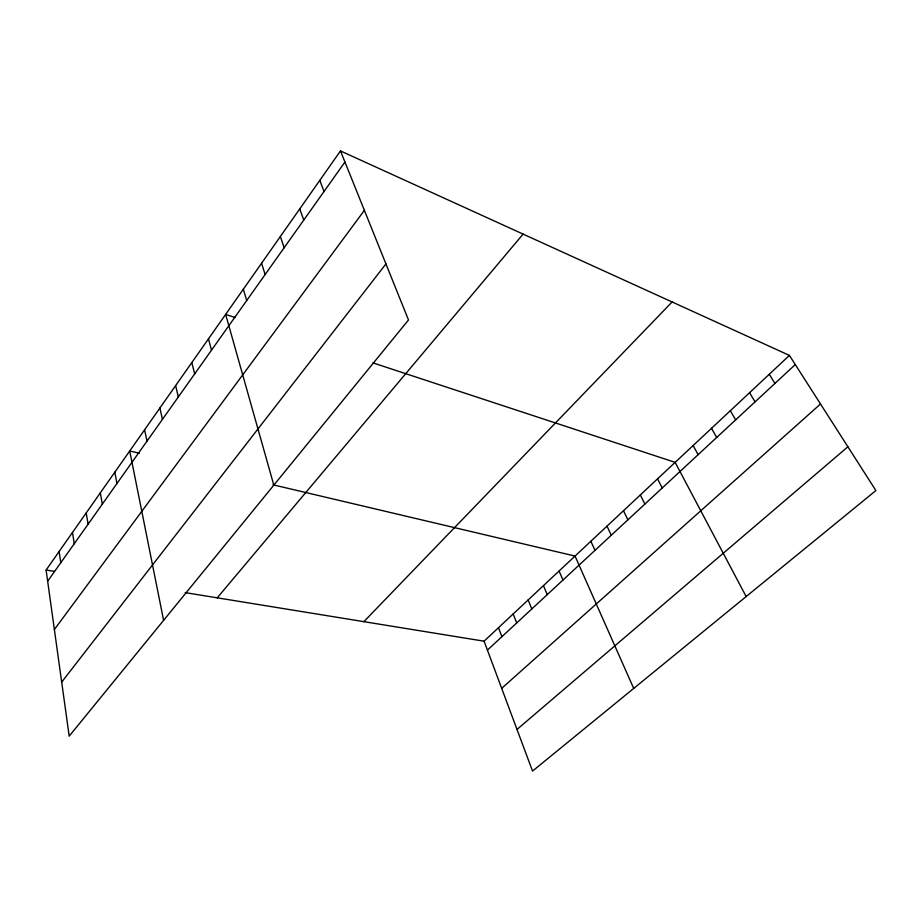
<?xml version="1.0" encoding="UTF-8"?>
<svg xmlns="http://www.w3.org/2000/svg" width="922" height="922" viewBox="0 0 922 922"><rect width="100%" height="100%" fill="white"/><g stroke="black" fill="none" stroke-linecap="round" stroke-linejoin="round"><path stroke-width="1.38" d="M340.472 150.92L408.492 319.969L69.196 736.148L46.1 570.038L340.472 150.92L789.428 355.408L875.9 490.562L532.536 771.08L484.085 641.193L185.195 592.627M47.656 581.229L344.943 162.007M54.375 629.519L364.386 210.343M61.682 682.107L385.938 263.911M217.235 597.836L523.097 234.096M363.879 621.659L672.103 301.967M484.085 641.193L789.428 355.408M487.415 650.125L795.283 364.57M501.683 688.354L820.511 403.997M517.012 729.44L847.894 446.778M46.1 570.038L54.467 571.398M139.326 453.255L129.714 450.985L163.609 620.345M273.016 484.799L575.04 556.07L633.714 688.423M235.075 317.502L225.648 314.402L273.822 485.156M372.995 362.899L675.146 462.36L746.152 596.557M769.271 374.274L774.941 383.437M749.574 392.703L755.072 401.865M730.339 410.716L735.652 419.879M711.519 428.315L716.682 437.477M693.137 445.533L698.127 454.684M657.559 478.829L662.238 487.969M640.341 494.941L644.881 504.069M623.491 510.719L627.894 519.824M606.999 526.151L611.274 535.244M590.852 541.26L594.99 550.342M559.078 571.006L562.973 580.042M543.461 585.62L547.23 594.644M528.156 599.945L531.81 608.946M513.162 613.971L516.712 622.949M498.479 627.721L501.914 636.676M319.796 180.366L324.014 191.511M299.765 208.879L303.764 220.081M280.369 236.493L284.149 247.741M261.571 263.266L265.133 274.537M243.339 289.22L246.716 300.526M208.487 338.847L211.507 350.176M191.811 362.577L194.669 373.917M175.629 385.627L178.315 396.967M159.886 408.02L162.433 419.372M144.593 429.802L147.001 441.142M114.812 472.214L116.944 483.52M100.314 492.844L102.319 504.138M86.207 512.932L88.097 524.203M72.481 532.478L74.256 543.726M59.112 551.506L60.783 562.72"/></g></svg>
